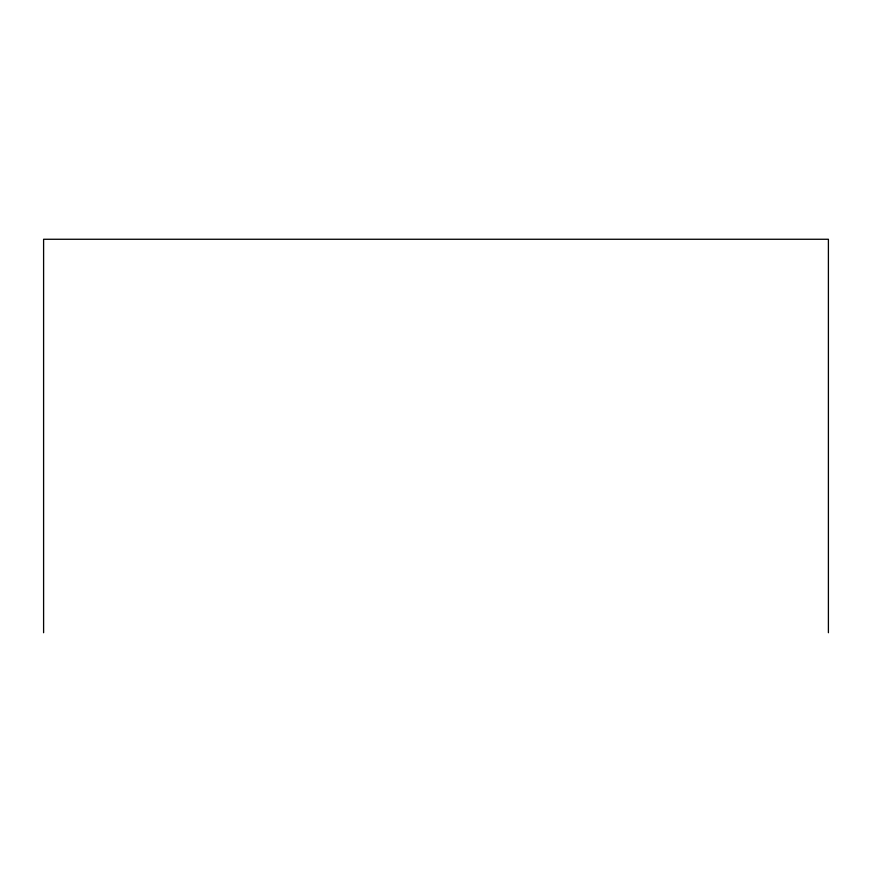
<?xml version="1.0" encoding="UTF-8"?>
<svg xmlns="http://www.w3.org/2000/svg" width="872" height="872" viewBox="0 0 872 872"><rect width="100%" height="100%" fill="white"/><g stroke="black" fill="none" stroke-linecap="round" stroke-linejoin="round"><path stroke-width="1.31" d="M828.4 632.734L828.4 239.266L43.6 239.266L43.6 632.734"/></g></svg>
